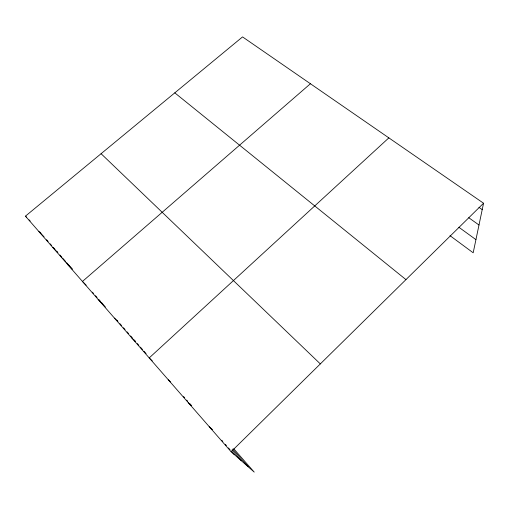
<?xml version="1.0" encoding="UTF-8"?>
<svg xmlns="http://www.w3.org/2000/svg" width="509" height="509" viewBox="0 0 509 509"><rect width="100%" height="100%" fill="white"/><g stroke="black" fill="none" stroke-linecap="round" stroke-linejoin="round"><path stroke-width="0.76" d="M233.714 448.734L254.22 472.097L231.111 451.744L25.45 216.147L242.558 36.902L483.55 203.225L473.185 252.795L449.994 235.661M231.111 451.744L483.55 203.225M388.857 137.869L149.213 357.922L152.274 360.887M82.452 281.445L310.42 83.743M478.956 207.348L482.214 209.619M468.725 217.699L478.994 225.003M458.851 227.243L475.934 239.637M174.791 92.848L405.953 279.613M209.186 426.625L212.514 429.66M188.273 402.67L191.365 405.558M168.301 379.79L170.509 381.89M101.087 153.705L320.333 363.91M131.468 337.601L135.222 341.272M114.461 318.112L117.808 321.421M98.135 299.407L102.761 304.019M82.98 281.973L86.161 285.167M67.373 264.171L72.278 269.127L66.622 262.657M52.866 247.559L57.886 252.661L56.862 251.484M38.907 231.557L44.029 236.793M25.45 216.147L26.493 217.216M29.102 219.894L30.152 220.97M232.664 449.084L248.15 466.747M231.958 450.026L241.342 460.753M39.918 232.091L40.949 233.268M46.599 239.733L48.139 241.495M50.187 243.843L51.727 245.612M53.267 247.374L54.807 249.136M59.941 255.009L61.996 257.363M63.027 258.54L65.597 261.48M92.403 292.166L93.433 293.349M95.507 295.723L97.06 297.498M98.612 299.279L100.687 301.652M101.724 302.836L105.363 307.003M116.841 320.136L117.878 321.332M119.946 323.692L121.473 325.448M123.515 327.783L125.042 329.533M127.085 331.868L128.618 333.618M130.654 335.953L132.187 337.709M134.223 340.044L135.248 341.208M137.303 343.569L138.855 345.337M140.401 347.113L142.463 349.473M144.009 351.242L146.077 353.609M183.577 396.536L184.614 397.72M186.688 400.099L187.726 401.289M189.806 403.662L191.359 405.444M221.778 440.266L222.808 441.443M225.379 444.389L226.41 445.566M228.471 447.92L230.011 449.689M231.557 451.458L234.127 454.403"/></g></svg>
